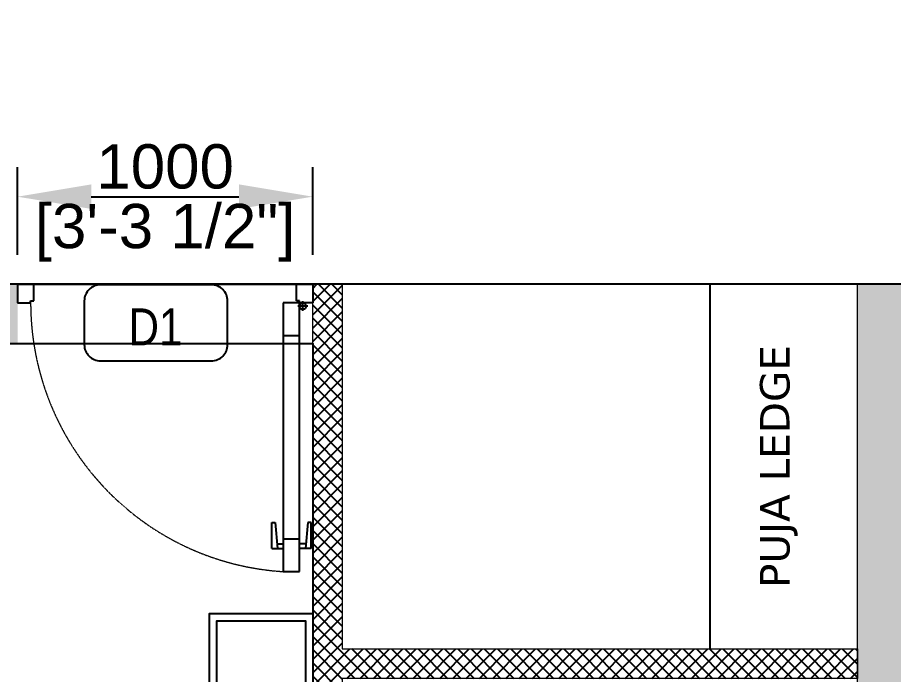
# Model space of a CAD drawing. Header units: millimetres. Extents: x -10395 to 134206, y 1012 to 180803.
# Drawn here: x 103441 to 106408, y 146921 to 149146 of the extents above; entities that cross this region are included whole.
import ezdxf
from ezdxf.enums import TextEntityAlignment as Align

# ---------------------------------------------------------------- set-up
doc = ezdxf.new("R2010")
doc.units = ezdxf.units.MM
doc.linetypes.add('3BHK  WEST_UN-2$0$DASHED', pattern=[0.75, 0.5, -0.25])
for name, color, linetype in [('A-Dimensions', 4, 'Continuous'), ('A-Door', 11, 'Continuous'), ('A-Door Line', 8, 'Continuous'), ('A-Hatch', 252, 'Continuous'), ('A-Puja', 8, 'Continuous'), ('A-Room Boundary', 44, 'Continuous'), ('A-Text Main', 44, 'Continuous'), ('A-TV Unit', 252, 'Continuous')]:
    doc.layers.add(name, color=color, linetype=linetype)
doc.layers.add('A-Wall', color=240, linetype='Continuous', lineweight=35)
doc.styles.add('2024-08-29_TOWER-A$0$simplex-0.8', font='simplex.shx', dxfattribs={"width": 0.8})
doc.styles.add('3BHK EAST -UN-4$0$grid_text', font='verdana.ttf')
doc.styles.add('ARIAL', font='ARIALN.TTF')
doc.styles.add('S', font='arial.ttf', dxfattribs={"height": 150})
doc.dimstyles.new('DIMSMALL', dxfattribs={"dimtxt": 150, "dimasz": 250, "dimexe": 100, "dimexo": 100, "dimgap": 25, "dimtad": 1, "dimdec": 0, "dimtxsty": 'S', "dimcen": 0, "dimdle": 100, "dimclrd": 8, "dimclre": 8, "dimclrt": 256, "dimazin": 3, "dimtfac": 1, "dimtdec": 0, "dimtix": 1, "dimtmove": 0, "dimatfit": 3, "dimldrblk": '12_DatumFilled', "dimlwd": -1, "dimlwe": -1, "dimarcsym": 1})

# ---------------------------------------------------------------- blocks, each defined once
blk = doc.blocks.new('*D279')
at = {"layer": 'A-Dimensions', "color": 8, "transparency": 16777216}
for p, q in [((103440.8, 148342.3), (103440.8, 148639.2)), ((104440.8, 148342.3), (104440.8, 148639.2)), ((103690.8, 148539.2), (104190.8, 148539.2))]:
    blk.add_line(p, q, dxfattribs=at)
for points in [[(103690.8, 148580.9), (103690.8, 148497.6), (103440.8, 148539.2)], [(104190.8, 148580.9), (104190.8, 148497.6), (104440.8, 148539.2)]]:
    blk.add_solid(points, dxfattribs=at)
at = {"layer": 'Defpoints', "color": 0, "transparency": 16777216}
for p in [(104440.8, 148539.2), (103440.8, 148242.3), (104440.8, 148242.3)]:
    blk.add_point(p, dxfattribs=at)
at = {"layer": 'A-Dimensions', "lineweight": 30, "transparency": 16777216, "char_height": 150, "attachment_point": 5, "style": 'S'}
for s, insert in [('\\A1;1000', (103940.8, 148640.8)), ('\\A1;[3\'-3 1/2"]', (103940.8, 148417.1))]:
    blk.add_mtext(s, dxfattribs=dict(at, insert=insert))
blk = doc.blocks.new('12_DatumFilled')
at = {"color": 8, "linetype": 'ByBlock'}
blk.add_solid([(0, 0.577), (-1, 0), (0, -0.577)], dxfattribs=at)
blk = doc.blocks.new('A$Ccfbdbe87')
at = {"layer": 'A-Door'}
for p, q in [((99.9, 973.1), (44.4, 973.1)), ((44.4, 973.1), (44.4, 62.5)), ((99.9, 62.5), (99.9, 973.1)), ((5.6, 895.4), (44.4, 895.4)), ((5.6, 895.4), (5.6, 806.5)), ((16.7, 806.5), (24.9, 895.4)), ((138.8, 895.4), (99.9, 895.4)), ((127.7, 806.5), (119.5, 895.4)), ((138.8, 895.4), (138.8, 806.5)), ((23.3, 878.7), (44.4, 878.7)), ((99.9, 862), (44.4, 862)), ((121, 878.7), (99.9, 878.7)), ((5.6, 806.5), (16.7, 806.5)), ((138.8, 806.5), (127.7, 806.5)), ((99.9, 173.5), (44.4, 173.5)), ((33.3, 90.2), (33.3, 56.9)), ((0, 0), (0, 62.5)), ((0, 62.5), (44.4, 62.5)), ((16.7, 73.6), (50, 73.6)), ((44.4, 62.5), (99.9, 62.5)), ((44.4, 62.5), (44.4, 55.5)), ((99.9, 62.5), (99.9, 62.5)), ((1000, 62.5), (955.6, 62.5)), ((955.6, 62.5), (955.6, 55.5)), ((1000, 0), (1000, 62.5)), ((44.4, 55.5), (55.5, 55.5)), ((55.5, 55.5), (55.5, 0)), ((944.5, 55.5), (944.5, 0)), ((955.6, 55.5), (944.5, 55.5)), ((55.5, 0), (0, 0)), ((944.5, 0), (1000, 0))]:
    blk.add_line(p, q, dxfattribs=at)
blk.add_circle((33.3, 73.6), 11.1, dxfattribs=at)
at = {"layer": 'A-Door', "linetype": '3BHK  WEST_UN-2$0$DASHED', "lineweight": 0}
blk.add_arc((41.8, 61.2), 913.8, 0.0822, 86.3506, dxfattribs=at)
blk = doc.blocks.new('2024-08-29_TOWER-A$0$WNTG')
at = {"layer": 'A-Text Main'}
blk.add_lwpolyline([(-187.8, 246.2), (187.8, 246.2, -0.414214), (242.8, 191.2), (242.8, 43.3, -0.414214), (187.8, -11.7), (-187.8, -11.7, -0.414214), (-242.8, 43.3), (-242.8, 191.2, -0.414214)], format="xyb", close=True, dxfattribs=at)
at = {"layer": 'A-Text Main', "style": '2024-08-29_TOWER-A$0$simplex-0.8', "width": 0.8}
blk.add_attdef('WNTG', text='', height=150, dxfattribs=at).set_placement((-1.6, 43), align=Align.CENTER)
blk = doc.blocks.new('Unit-4')
at = {"layer": 'A-Hatch', "linetype": 'Continuous'}
h = blk.add_hatch(color=256, dxfattribs=at)
h.dxf.hatch_style = 1
h.paths.add_polyline_path([(5629.5, 8735.7), (5629.5, 13200), (6430, 13200), (6430, 12950), (5829.5, 12950), (5829.5, 8735.7)])
h.paths.add_polyline_path([(4159.5, 12950), (4159.5, 13200), (0, 13200), (0, 12135), (250, 12135), (250, 12950)])
h.paths.add_polyline_path([(7179.6, 12950), (8149.6, 12950), (8149.6, 13200), (7179.6, 13200)])
h.paths.add_polyline_path([(10800, 8935.7), (10800, 12950), (10000, 12950), (10000, 13200), (11050, 13200), (11050, 8367.3), (10800, 8367.3), (10800, 8735.7), (7340, 8735.7), (7340, 8935.7)])
h.paths.add_polyline_path([(7275, 4825), (7275, 5025), (10800, 5025), (10800, 7167.3), (11050, 7167.3), (11050, 4825), (11050, 0), (10800, 0), (10800, 4825)])
h.paths.add_polyline_path([(3030, 4825), (250, 4825), (250, 1775), (0, 1775), (0, 5075), (2885, 5075), (2885, 5025), (3030, 5025)])
h.paths.add_polyline_path([(5875, 0), (5875, 5025), (6075, 5025), (6075, 250), (9224.5, 250), (9225, 2124.7), (9325, 2124.7), (9325, 0)])
h.paths.add_polyline_path([(4279.5, 250), (4280, 0), (0, 0), (0, 250)])
at = {"layer": 'A-Door Line', "linetype": 'Continuous'}
blk.add_lwpolyline([(3030, 5025), (4030, 5025)], dxfattribs=at)
at = {"layer": 'A-Room Boundary', "color": 1, "linetype": 'Continuous'}
blk.add_lwpolyline([(2885, 8735), (6075, 8735), (6075, 5025), (2885, 5025)], close=True, dxfattribs=at)
at = {"layer": 'A-Room Boundary', "color": 3, "linetype": 'Continuous'}
blk.add_lwpolyline([(250, 4825), (4030, 4825), (4030, 250), (250, 250)], close=True, dxfattribs=at)
at = {"layer": 'A-TV Unit', "ltscale": 600}
for points in [[(3680, 2110), (3680, 3910), (4030, 3910), (4030, 2110)], [(3705, 2135), (3705, 3885), (4005, 3885), (4005, 2135)]]:
    blk.add_lwpolyline(points, close=True, dxfattribs=at)
at = {"layer": 'A-Wall', "lineweight": 0}
blk.add_lwpolyline([(5875, 0), (5875, 5025), (6075, 5025), (6075, 250), (9224.5, 250), (9225, 2124.7), (9325, 2124.7), (9325, 0), (5875, 0)], dxfattribs=at)
at = {"layer": 'A-Door', "linetype": 'Continuous', "rotation": 180}
blk.add_blockref('A$Ccfbdbe87', (4030, 5025), dxfattribs=at)
at = {"layer": 'A-Text Main'}
ref = blk.add_blockref('2024-08-29_TOWER-A$0$WNTG', (3498.9, 5011.8), dxfattribs=dict(at, xscale=-1, rotation=180))
ref.add_attrib('WNTG', 'D1', dxfattribs={"height": 125, "style": 'ARIAL'}).set_placement((3497.3, 4818.4), align=Align.CENTER)
at = {"layer": 'A-Text Main', "ltscale": 0.9, "insert": (5608.8, 4407.8), "char_height": 100, "attachment_point": 5, "rotation": 90, "style": '3BHK EAST -UN-4$0$grid_text', "bg_fill": 2}
blk.add_mtext_dynamic_manual_height_columns('PUJA LEDGE', width=1056.237, gutter_width=487.9, heights=[-103.9], dxfattribs=at)
at = {"layer": 'A-Hatch', "linetype": 'Continuous'}
h = blk.add_hatch(dxfattribs=at)
h.set_pattern_fill('ANSI37', color=256, scale=10)
h.set_pattern_definition([(45, (-61026.13, -166894.432), (-22.4506403, 22.4506403), []), (135, (-61026.13, -166894.432), (-22.4506403, -22.4506403), [])])
h.paths.add_polyline_path([(3960, 12950), (3960, 11225), (4060, 11225), (4060, 11960), (4210, 11960), (4210, 12160), (4059.5, 12160), (4059.5, 12950)])
h.paths.add_polyline_path([(7340, 12950), (7340, 12265), (7440, 12265), (7440, 12950)])
h.paths.add_polyline_path([(5829.5, 10455.7), (7340, 10455.7), (7340, 11415), (7440, 11415), (7440, 10355), (7440, 9935.7), (7340, 9935.7), (7340, 10355.7), (5829.5, 10355.7)])
h.paths.add_polyline_path([(4060, 9315), (4060, 8735.7), (3960, 8735.7), (3960, 10375), (4060, 10375), (4060, 9415), (5629.5, 9415), (5629.5, 9315)])
h.paths.add_polyline_path([(4130, 3790), (5875, 3790), (5875, 3690), (4130, 3690), (4130, 2110), (4030, 2110), (4030, 5025), (4130, 5025)])
h.paths.add_polyline_path([(2885, 5075), (2635, 5075), (2635, 5334.5), (2885, 5334.5)])
h.paths.add_polyline_path([(2885, 8735), (2885, 8334.5), (2635, 8334.5), (2635, 8735)])
h.paths.add_polyline_path([(2035, 8735), (2035, 8335), (1935, 8335), (1934.5, 8735)])
h.paths.add_polyline_path([(9325, 4825), (9325, 4225), (9224.5, 4225), (9224.5, 4825)])
h.paths.add_polyline_path([(10025, 4825), (10025, 4326), (9925, 4326), (9925, 4825)])
edge = h.paths.add_edge_path()
edge.add_line((4960, 12160), (5629.5, 12160))
edge.add_line((5629.5, 12160), (5629.5, 11960))
edge.add_line((5629.5, 11960), (4960, 11960))
edge.add_line((4960, 11960), (4960, 12160))
at = {"layer": 'A-Puja', "linetype": 'Continuous'}
blk.add_lwpolyline([(5875, 5025), (5375, 5025), (5375, 3790)], dxfattribs=at)
at = {"layer": 'A-Wall', "lineweight": 0}
blk.add_lwpolyline([(4130, 3790), (5875, 3790), (5875, 3690), (4130, 3690), (4130, 2110), (4030, 2110), (4030, 5025), (4130, 5025)], close=True, dxfattribs=at)

msp = doc.modelspace()

# ---------------------------------------------------------------- dimensions: what is measured, and where the dimension line sits
at = {"layer": 'A-Dimensions', "lineweight": 30}
dim = msp.add_linear_dim(base=(104440.8, 148539.2), p1=(103440.8, 148242.3), p2=(104440.8, 148242.3), dimstyle='DIMSMALL', dxfattribs=at)
dim.commit()
dim.dimension.update_dxf_attribs({"geometry": '*D279', "text_midpoint": (103940.8, 148539.2)})

# ---------------------------------------------------------------- next in the draw order: block references
at = {"linetype": 'Continuous'}
msp.add_blockref('Unit-4', (100410.8, 143217.3), dxfattribs=at)

doc.saveas('drawing.dxf')
